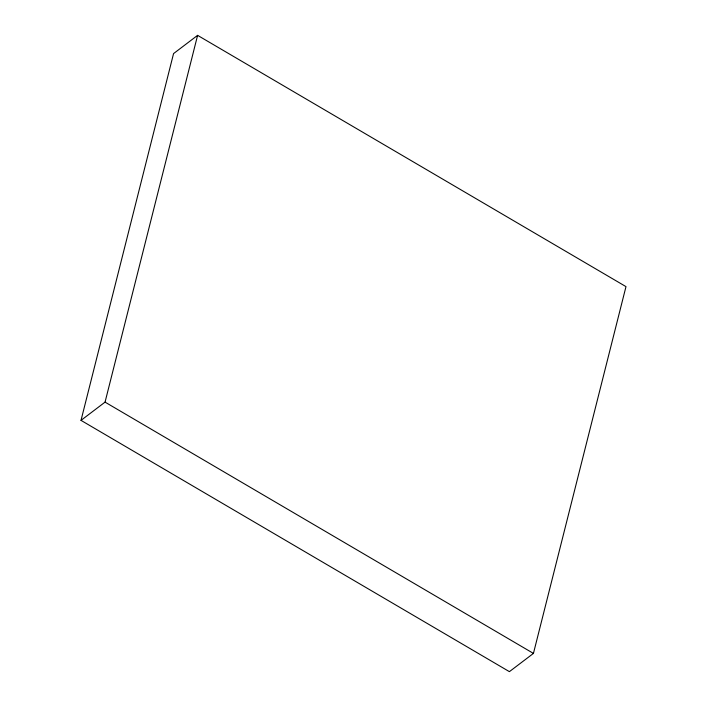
<?xml version="1.0" encoding="UTF-8"?>
<svg xmlns="http://www.w3.org/2000/svg" width="707" height="707" viewBox="0 0 707 707"><rect width="100%" height="100%" fill="white"/><g stroke="black" fill="none" stroke-linecap="round" stroke-linejoin="round"><path stroke-width="1.06" d="M81.013 420.373L173.56 53.591L197.598 35.35L625.987 286.627L533.44 653.409L509.402 671.65L81.013 420.373L105.051 402.124L197.598 35.35M105.051 402.124L533.44 653.409"/></g></svg>
